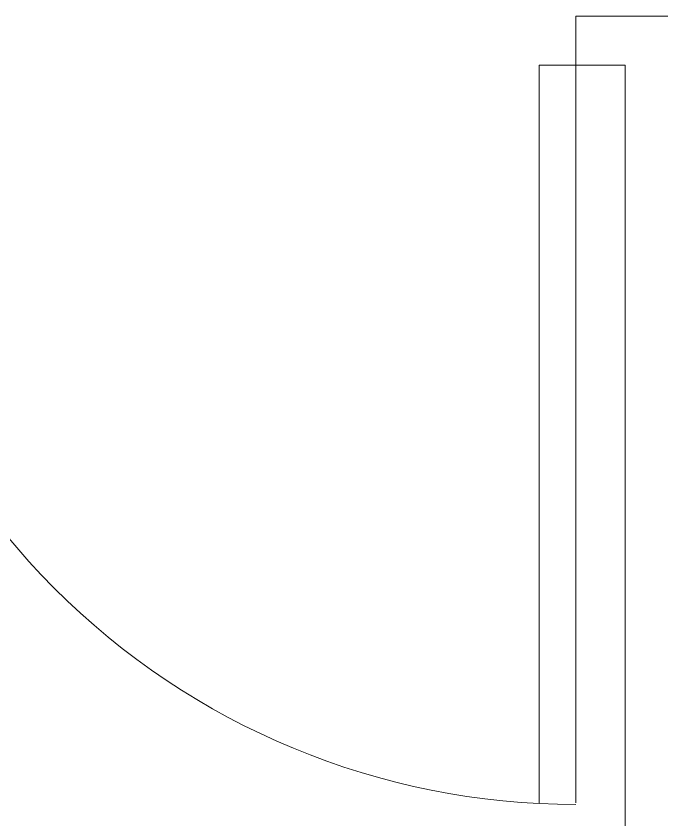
# Model space of a CAD drawing. Header units: millimetres. Extents: x 867 to 1330, y 209 to 507.
# Drawn here: x 1184.085 to 1184.611, y 448.019 to 448.673 of the extents above; entities that cross this region are included whole.
import ezdxf

# ---------------------------------------------------------------- set-up
doc = ezdxf.new("R2010")
doc.units = ezdxf.units.MM
doc.header["$LTSCALE"] = 5
doc.layers.add('I-ARQ', color=8, linetype='Continuous', lineweight=0)

msp = doc.modelspace()

# ---------------------------------------------------------------- linework, layer by layer
at = {"layer": 'I-ARQ'}
for p, q in [((1184.54066, 448.63254), (1184.54066, 448.67254)), ((1184.76566, 448.67254), (1184.54066, 448.67254)), ((1184.58066, 448.67254), (1184.61066, 448.67254)), ((1184.51066, 448.03254), (1184.51066, 448.63254)), ((1184.51066, 448.63254), (1184.54066, 448.63254)), ((1184.54066, 448.63254), (1184.54066, 448.03254)), ((1184.58066, 448.63254), (1184.54066, 448.63254)), ((1184.58066, 447.42254), (1184.58066, 448.63254))]:
    msp.add_line(p, q, dxfattribs=at)
msp.add_arc((1184.54067, 448.63116), 0.6, 179.86817, 269.99989, dxfattribs=at)

doc.saveas('drawing.dxf')
